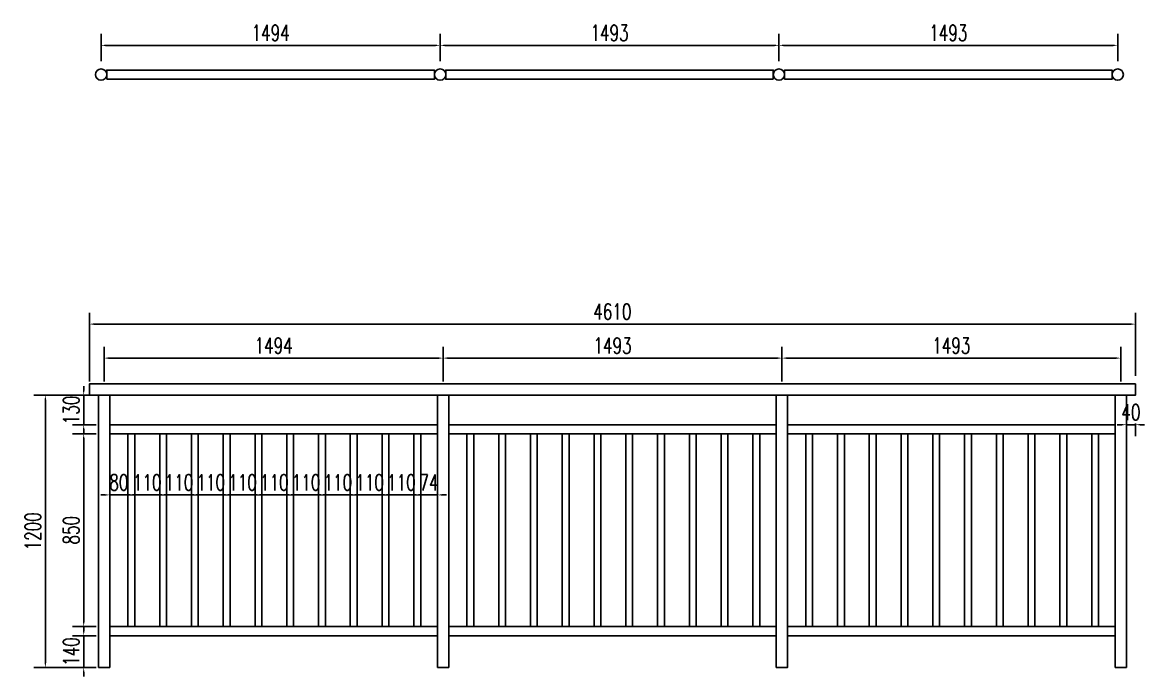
# Model space of a CAD drawing. Header units: millimetres. Extents: x -2430464 to 225692, y -180 to 1805330.
# Drawn here: x -1508274 to -1503329, y 614813 to 617696 of the extents above; entities that cross this region are included whole.
import ezdxf

# ---------------------------------------------------------------- set-up
doc = ezdxf.new("R2010")
doc.units = ezdxf.units.MM
doc.header["$LTSCALE"] = 1000
doc.layers.get('0').update_dxf_attribs({"linetype": 'CONTINUOUS'})
doc.layers.get('DEFPOINTS').update_dxf_attribs({"linetype": 'CONTINUOUS'})
for name, color, linetype in [('W-PLASTIC_RAILINGS塑木栏杆', 6, 'CONTINUOUS'), ('W-WOOD_FLOOR木地板', 30, 'CONTINUOUS'), ('景-通用-文字', 7, 'CONTINUOUS')]:
    doc.layers.add(name, color=color, linetype=linetype)
doc.styles.add('STANDARD_T3', font='simplex.shx', dxfattribs={"width": 0.7, "bigfont": 'gbcbig.shx'})
doc.dimstyles.new('W&&20', dxfattribs={"dimtxt": 70, "dimasz": 20, "dimexe": 50, "dimexo": 60, "dimgap": 20, "dimtad": 1, "dimdec": 0, "dimzin": 0, "dimdsep": 46, "dimtxsty": 'STANDARD_T3', "dimcen": 0.09, "dimclrd": 1, "dimclre": 1, "dimclrt": 7, "dimazin": 2, "dimtfac": 1, "dimtdec": 0, "dimtix": 1, "dimtmove": 2, "dimatfit": 3, "dimfxl": 0, "dimtolj": 1, "dimtzin": 0, "dimarcsym": 0})

# ---------------------------------------------------------------- blocks, each defined once
blk = doc.blocks.new('*D2569')
at = {"layer": 'DEFPOINTS', "color": 0, "transparency": 16777216}
for p in [(-1507978.7, 616052.8), (-1508172.7, 614852.8), (-1507938.7, 614852.8)]:
    blk.add_point(p, dxfattribs=at)
at = {"layer": 'W-WOOD_FLOOR木地板', "color": 1, "lineweight": -2, "transparency": 16777216}
for p, q in [((-1508038.7, 616052.8), (-1508222.7, 616052.8)), ((-1508172.7, 616032.8), (-1508172.7, 614872.8)), ((-1507998.7, 614852.8), (-1508222.7, 614852.8))]:
    blk.add_line(p, q, dxfattribs=at)
at = {"layer": 'W-WOOD_FLOOR木地板', "color": 1, "transparency": 16777216}
for points in [[(-1508176, 616032.8), (-1508169.3, 616032.8), (-1508172.7, 616052.8)], [(-1508176, 614872.8), (-1508169.3, 614872.8), (-1508172.7, 614852.8)]]:
    blk.add_solid(points, dxfattribs=at)
at = {"layer": 'W-WOOD_FLOOR木地板', "color": 7, "transparency": 16777216, "insert": (-1508227.7, 615452.8), "char_height": 70, "attachment_point": 5, "rotation": 90, "style": 'STANDARD_T3'}
blk.add_mtext('\\A1;1200', dxfattribs=at)
blk = doc.blocks.new('*D2555')
at = {"layer": 'DEFPOINTS', "color": 0, "transparency": 16777216}
for p in [(-1507888.7, 615882.8), (-1508003.7, 615032.8), (-1507888.7, 615032.8)]:
    blk.add_point(p, dxfattribs=at)
at = {"layer": 'W-WOOD_FLOOR木地板', "color": 1, "lineweight": -2, "transparency": 16777216}
for p, q in [((-1507948.7, 615882.8), (-1508053.7, 615882.8)), ((-1508003.7, 615862.8), (-1508003.7, 615052.8)), ((-1507948.7, 615032.8), (-1508053.7, 615032.8))]:
    blk.add_line(p, q, dxfattribs=at)
at = {"layer": 'W-WOOD_FLOOR木地板', "color": 1, "transparency": 16777216}
for points in [[(-1508007, 615862.8), (-1508000.3, 615862.8), (-1508003.7, 615882.8)], [(-1508007, 615052.8), (-1508000.3, 615052.8), (-1508003.7, 615032.8)]]:
    blk.add_solid(points, dxfattribs=at)
at = {"layer": 'W-WOOD_FLOOR木地板', "color": 7, "transparency": 16777216, "insert": (-1508058.7, 615457.8), "char_height": 70, "attachment_point": 5, "rotation": 90, "style": 'STANDARD_T3'}
blk.add_mtext('\\A1;850', dxfattribs=at)
blk = doc.blocks.new('*D2556')
at = {"layer": 'DEFPOINTS', "color": 0, "transparency": 16777216}
for p in [(-1508003.7, 616052.8), (-1507888.7, 616052.8), (-1507888.7, 615922.8)]:
    blk.add_point(p, dxfattribs=at)
at = {"layer": 'W-WOOD_FLOOR木地板', "color": 1, "lineweight": -2, "transparency": 16777216}
for p, q in [((-1508003.7, 616072.8), (-1508003.7, 616092.8)), ((-1507948.7, 616052.8), (-1508053.7, 616052.8)), ((-1508003.7, 615922.8), (-1508003.7, 616052.8)), ((-1507948.7, 615922.8), (-1508053.7, 615922.8)), ((-1508003.7, 615902.8), (-1508003.7, 615882.8))]:
    blk.add_line(p, q, dxfattribs=at)
at = {"layer": 'W-WOOD_FLOOR木地板', "color": 1, "transparency": 16777216}
for points in [[(-1508007, 616072.8), (-1508000.3, 616072.8), (-1508003.7, 616052.8)], [(-1508007, 615902.8), (-1508000.3, 615902.8), (-1508003.7, 615922.8)]]:
    blk.add_solid(points, dxfattribs=at)
at = {"layer": 'W-WOOD_FLOOR木地板', "color": 7, "transparency": 16777216, "insert": (-1508058.7, 615987.8), "char_height": 70, "attachment_point": 5, "rotation": 90, "style": 'STANDARD_T3'}
blk.add_mtext('\\A1;130', dxfattribs=at)
blk = doc.blocks.new('*D2570')
at = {"layer": 'DEFPOINTS', "color": 0, "transparency": 16777216}
for p in [(-1507888.7, 614992.8), (-1508003.6, 614852.8), (-1507888.7, 614852.8)]:
    blk.add_point(p, dxfattribs=at)
at = {"layer": 'W-WOOD_FLOOR木地板', "color": 1, "lineweight": -2, "transparency": 16777216}
for p, q in [((-1508003.6, 615012.8), (-1508003.6, 615032.8)), ((-1507948.7, 614992.8), (-1508053.6, 614992.8)), ((-1508003.6, 614992.8), (-1508003.6, 614852.8)), ((-1507948.7, 614852.8), (-1508053.6, 614852.8)), ((-1508003.6, 614832.8), (-1508003.6, 614812.8))]:
    blk.add_line(p, q, dxfattribs=at)
at = {"layer": 'W-WOOD_FLOOR木地板', "color": 1, "transparency": 16777216}
for points in [[(-1508006.9, 615012.8), (-1508000.3, 615012.8), (-1508003.6, 614992.8)], [(-1508006.9, 614832.8), (-1508000.3, 614832.8), (-1508003.6, 614852.8)]]:
    blk.add_solid(points, dxfattribs=at)
at = {"layer": 'W-WOOD_FLOOR木地板', "color": 7, "transparency": 16777216, "insert": (-1508058.6, 614922.8), "char_height": 70, "attachment_point": 5, "rotation": 90, "style": 'STANDARD_T3'}
blk.add_mtext('\\A1;140', dxfattribs=at)
blk = doc.blocks.new('*D2571')
at = {"layer": 'DEFPOINTS', "color": 0, "transparency": 16777216}
for p in [(-1506419.7, 616216.3), (-1507913.7, 616052.8), (-1506419.7, 616052.8)]:
    blk.add_point(p, dxfattribs=at)
at = {"layer": 'W-WOOD_FLOOR木地板', "color": 1, "lineweight": -2, "transparency": 16777216}
for p, q in [((-1507913.7, 616112.8), (-1507913.7, 616266.3)), ((-1506419.7, 616112.8), (-1506419.7, 616266.3)), ((-1507893.7, 616216.3), (-1506439.7, 616216.3))]:
    blk.add_line(p, q, dxfattribs=at)
at = {"layer": 'W-WOOD_FLOOR木地板', "color": 1, "transparency": 16777216}
for points in [[(-1507893.7, 616219.6), (-1507893.7, 616212.9), (-1507913.7, 616216.3)], [(-1506439.7, 616219.6), (-1506439.7, 616212.9), (-1506419.7, 616216.3)]]:
    blk.add_solid(points, dxfattribs=at)
at = {"layer": 'W-WOOD_FLOOR木地板', "color": 7, "transparency": 16777216, "insert": (-1507166.7, 616271.3), "char_height": 70, "attachment_point": 5, "style": 'STANDARD_T3'}
blk.add_mtext('\\A1;1494', dxfattribs=at)
blk = doc.blocks.new('*D2572')
at = {"layer": 'DEFPOINTS', "color": 0, "transparency": 16777216}
for p in [(-1504926.7, 616216.3), (-1506419.7, 616052.8), (-1504926.7, 616052.8)]:
    blk.add_point(p, dxfattribs=at)
at = {"layer": 'W-WOOD_FLOOR木地板', "color": 1, "lineweight": -2, "transparency": 16777216}
for p, q in [((-1506419.7, 616112.8), (-1506419.7, 616266.3)), ((-1504926.7, 616112.8), (-1504926.7, 616266.3)), ((-1506399.7, 616216.3), (-1504946.7, 616216.3))]:
    blk.add_line(p, q, dxfattribs=at)
at = {"layer": 'W-WOOD_FLOOR木地板', "color": 1, "transparency": 16777216}
for points in [[(-1506399.7, 616219.6), (-1506399.7, 616212.9), (-1506419.7, 616216.3)], [(-1504946.7, 616219.6), (-1504946.7, 616212.9), (-1504926.7, 616216.3)]]:
    blk.add_solid(points, dxfattribs=at)
at = {"layer": 'W-WOOD_FLOOR木地板', "color": 7, "transparency": 16777216, "insert": (-1505673.2, 616271.3), "char_height": 70, "attachment_point": 5, "style": 'STANDARD_T3'}
blk.add_mtext('\\A1;1493', dxfattribs=at)
blk = doc.blocks.new('*D2573')
at = {"layer": 'DEFPOINTS', "color": 0, "transparency": 16777216}
for p in [(-1503433.7, 616216.3), (-1504926.7, 616052.8), (-1503433.7, 616052.8)]:
    blk.add_point(p, dxfattribs=at)
at = {"layer": 'W-WOOD_FLOOR木地板', "color": 1, "lineweight": -2, "transparency": 16777216}
for p, q in [((-1504926.7, 616112.8), (-1504926.7, 616266.3)), ((-1503433.7, 616112.8), (-1503433.7, 616266.3)), ((-1504906.7, 616216.3), (-1503453.7, 616216.3))]:
    blk.add_line(p, q, dxfattribs=at)
at = {"layer": 'W-WOOD_FLOOR木地板', "color": 1, "transparency": 16777216}
for points in [[(-1504906.7, 616219.6), (-1504906.7, 616212.9), (-1504926.7, 616216.3)], [(-1503453.7, 616219.6), (-1503453.7, 616212.9), (-1503433.7, 616216.3)]]:
    blk.add_solid(points, dxfattribs=at)
at = {"layer": 'W-WOOD_FLOOR木地板', "color": 7, "transparency": 16777216, "insert": (-1504180.2, 616271.3), "char_height": 70, "attachment_point": 5, "style": 'STANDARD_T3'}
blk.add_mtext('\\A1;1493', dxfattribs=at)
blk = doc.blocks.new('*U2553')
at = {"layer": 'W-PLASTIC_RAILINGS塑木栏杆'}
blk.add_lwpolyline([(-15, -420), (15, -420), (15, 430), (-15, 430)], close=True, dxfattribs=at)
blk = doc.blocks.new('*U2554')
at = {"layer": 'W-PLASTIC_RAILINGS塑木栏杆', "color": 0, "linetype": 'ByBlock', "lineweight": -2, "transparency": 16777216}
for p in [(0, 0), (140, 0), (280, 0), (420, 0), (560, 0), (700, 0), (840, 0), (980, 0), (1120, 0), (1260, 0)]:
    blk.add_blockref('*U2553', p, dxfattribs=at)
blk = doc.blocks.new('*D2557')
at = {"layer": 'DEFPOINTS', "color": 0, "transparency": 16777216}
for p in [(-1507888.7, 615690.3), (-1507808.7, 615690.3), (-1507808.7, 615613.3)]:
    blk.add_point(p, dxfattribs=at)
at = {"layer": 'W-WOOD_FLOOR木地板', "color": 1, "lineweight": -2, "transparency": 16777216}
for p, q in [((-1507908.7, 615613.3), (-1507928.7, 615613.3)), ((-1507888.7, 615630.3), (-1507888.7, 615563.3)), ((-1507888.7, 615613.3), (-1507808.7, 615613.3)), ((-1507808.7, 615630.3), (-1507808.7, 615563.3)), ((-1507788.7, 615613.3), (-1507768.7, 615613.3))]:
    blk.add_line(p, q, dxfattribs=at)
at = {"layer": 'W-WOOD_FLOOR木地板', "color": 1, "transparency": 16777216}
for points in [[(-1507908.7, 615616.6), (-1507908.7, 615609.9), (-1507888.7, 615613.3)], [(-1507788.7, 615616.6), (-1507788.7, 615609.9), (-1507808.7, 615613.3)]]:
    blk.add_solid(points, dxfattribs=at)
at = {"layer": 'W-WOOD_FLOOR木地板', "color": 7, "transparency": 16777216, "insert": (-1507848.7, 615668.3), "char_height": 70, "attachment_point": 5, "style": 'STANDARD_T3'}
blk.add_mtext('\\A1;80', dxfattribs=at)
blk = doc.blocks.new('*D2558')
at = {"layer": 'DEFPOINTS', "color": 0, "transparency": 16777216}
for p in [(-1506938.7, 615737.2), (-1506828.7, 615737.2), (-1506828.7, 615613.3)]:
    blk.add_point(p, dxfattribs=at)
at = {"layer": '景-通用-文字', "color": 1, "lineweight": -2, "transparency": 16777216}
for p, q in [((-1506958.7, 615613.3), (-1506978.7, 615613.3)), ((-1506938.7, 615618.3), (-1506938.7, 615563.3)), ((-1506938.7, 615613.3), (-1506828.7, 615613.3)), ((-1506828.7, 615618.3), (-1506828.7, 615563.3)), ((-1506808.7, 615613.3), (-1506788.7, 615613.3))]:
    blk.add_line(p, q, dxfattribs=at)
at = {"layer": '景-通用-文字', "color": 1, "transparency": 16777216}
for points in [[(-1506958.7, 615616.6), (-1506958.7, 615609.9), (-1506938.7, 615613.3)], [(-1506808.7, 615616.6), (-1506808.7, 615609.9), (-1506828.7, 615613.3)]]:
    blk.add_solid(points, dxfattribs=at)
at = {"layer": '景-通用-文字', "color": 7, "transparency": 16777216, "insert": (-1506883.7, 615668.3), "char_height": 70, "attachment_point": 5, "style": 'STANDARD_T3'}
blk.add_mtext('\\A1;110', dxfattribs=at)
blk = doc.blocks.new('*D2559')
at = {"layer": 'DEFPOINTS', "color": 0, "transparency": 16777216}
for p in [(-1506658.7, 615737.2), (-1506548.7, 615737.2), (-1506548.7, 615613.3)]:
    blk.add_point(p, dxfattribs=at)
at = {"layer": '景-通用-文字', "color": 1, "lineweight": -2, "transparency": 16777216}
for p, q in [((-1506678.7, 615613.3), (-1506698.7, 615613.3)), ((-1506658.7, 615618.3), (-1506658.7, 615563.3)), ((-1506658.7, 615613.3), (-1506548.7, 615613.3)), ((-1506548.7, 615618.3), (-1506548.7, 615563.3)), ((-1506528.7, 615613.3), (-1506508.7, 615613.3))]:
    blk.add_line(p, q, dxfattribs=at)
at = {"layer": '景-通用-文字', "color": 1, "transparency": 16777216}
for points in [[(-1506678.7, 615616.6), (-1506678.7, 615609.9), (-1506658.7, 615613.3)], [(-1506528.7, 615616.6), (-1506528.7, 615609.9), (-1506548.7, 615613.3)]]:
    blk.add_solid(points, dxfattribs=at)
at = {"layer": '景-通用-文字', "color": 7, "transparency": 16777216, "insert": (-1506603.7, 615668.3), "char_height": 70, "attachment_point": 5, "style": 'STANDARD_T3'}
blk.add_mtext('\\A1;110', dxfattribs=at)
blk = doc.blocks.new('*D2560')
at = {"layer": 'DEFPOINTS', "color": 0, "transparency": 16777216}
for p in [(-1506518.7, 615737.2), (-1506444.7, 615737.2), (-1506444.7, 615613.3)]:
    blk.add_point(p, dxfattribs=at)
at = {"layer": '景-通用-文字', "color": 1, "lineweight": -2, "transparency": 16777216}
for p, q in [((-1506538.7, 615613.3), (-1506558.7, 615613.3)), ((-1506518.7, 615618.3), (-1506518.7, 615563.3)), ((-1506518.7, 615613.3), (-1506444.7, 615613.3)), ((-1506444.7, 615618.3), (-1506444.7, 615563.3)), ((-1506424.7, 615613.3), (-1506404.7, 615613.3))]:
    blk.add_line(p, q, dxfattribs=at)
at = {"layer": '景-通用-文字', "color": 1, "transparency": 16777216}
for points in [[(-1506538.7, 615616.6), (-1506538.7, 615609.9), (-1506518.7, 615613.3)], [(-1506424.7, 615616.6), (-1506424.7, 615609.9), (-1506444.7, 615613.3)]]:
    blk.add_solid(points, dxfattribs=at)
at = {"layer": '景-通用-文字', "color": 7, "transparency": 16777216, "insert": (-1506481.7, 615668.3), "char_height": 70, "attachment_point": 5, "style": 'STANDARD_T3'}
blk.add_mtext('\\A1;74', dxfattribs=at)
blk = doc.blocks.new('*D2561')
at = {"layer": 'DEFPOINTS', "color": 0, "transparency": 16777216}
for p in [(-1506798.7, 615737.2), (-1506688.7, 615737.2), (-1506688.7, 615613.3)]:
    blk.add_point(p, dxfattribs=at)
at = {"layer": '景-通用-文字', "color": 1, "lineweight": -2, "transparency": 16777216}
for p, q in [((-1506818.7, 615613.3), (-1506838.7, 615613.3)), ((-1506798.7, 615618.3), (-1506798.7, 615563.3)), ((-1506798.7, 615613.3), (-1506688.7, 615613.3)), ((-1506688.7, 615618.3), (-1506688.7, 615563.3)), ((-1506668.7, 615613.3), (-1506648.7, 615613.3))]:
    blk.add_line(p, q, dxfattribs=at)
at = {"layer": '景-通用-文字', "color": 1, "transparency": 16777216}
for points in [[(-1506818.7, 615616.6), (-1506818.7, 615609.9), (-1506798.7, 615613.3)], [(-1506668.7, 615616.6), (-1506668.7, 615609.9), (-1506688.7, 615613.3)]]:
    blk.add_solid(points, dxfattribs=at)
at = {"layer": '景-通用-文字', "color": 7, "transparency": 16777216, "insert": (-1506743.7, 615668.3), "char_height": 70, "attachment_point": 5, "style": 'STANDARD_T3'}
blk.add_mtext('\\A1;110', dxfattribs=at)
blk = doc.blocks.new('*D2562')
at = {"layer": 'DEFPOINTS', "color": 0, "transparency": 16777216}
for p in [(-1507078.7, 615737.2), (-1506968.7, 615737.2), (-1506968.7, 615613.3)]:
    blk.add_point(p, dxfattribs=at)
at = {"layer": '景-通用-文字', "color": 1, "lineweight": -2, "transparency": 16777216}
for p, q in [((-1507098.7, 615613.3), (-1507118.7, 615613.3)), ((-1507078.7, 615618.3), (-1507078.7, 615563.3)), ((-1507078.7, 615613.3), (-1506968.7, 615613.3)), ((-1506968.7, 615618.3), (-1506968.7, 615563.3)), ((-1506948.7, 615613.3), (-1506928.7, 615613.3))]:
    blk.add_line(p, q, dxfattribs=at)
at = {"layer": '景-通用-文字', "color": 1, "transparency": 16777216}
for points in [[(-1507098.7, 615616.6), (-1507098.7, 615609.9), (-1507078.7, 615613.3)], [(-1506948.7, 615616.6), (-1506948.7, 615609.9), (-1506968.7, 615613.3)]]:
    blk.add_solid(points, dxfattribs=at)
at = {"layer": '景-通用-文字', "color": 7, "transparency": 16777216, "insert": (-1507023.7, 615668.3), "char_height": 70, "attachment_point": 5, "style": 'STANDARD_T3'}
blk.add_mtext('\\A1;110', dxfattribs=at)
blk = doc.blocks.new('*D2563')
at = {"layer": 'DEFPOINTS', "color": 0, "transparency": 16777216}
for p in [(-1507218.7, 615737.2), (-1507108.7, 615737.2), (-1507108.7, 615613.3)]:
    blk.add_point(p, dxfattribs=at)
at = {"layer": '景-通用-文字', "color": 1, "lineweight": -2, "transparency": 16777216}
for p, q in [((-1507238.7, 615613.3), (-1507258.7, 615613.3)), ((-1507218.7, 615618.3), (-1507218.7, 615563.3)), ((-1507218.7, 615613.3), (-1507108.7, 615613.3)), ((-1507108.7, 615618.3), (-1507108.7, 615563.3)), ((-1507088.7, 615613.3), (-1507068.7, 615613.3))]:
    blk.add_line(p, q, dxfattribs=at)
at = {"layer": '景-通用-文字', "color": 1, "transparency": 16777216}
for points in [[(-1507238.7, 615616.6), (-1507238.7, 615609.9), (-1507218.7, 615613.3)], [(-1507088.7, 615616.6), (-1507088.7, 615609.9), (-1507108.7, 615613.3)]]:
    blk.add_solid(points, dxfattribs=at)
at = {"layer": '景-通用-文字', "color": 7, "transparency": 16777216, "insert": (-1507163.7, 615668.3), "char_height": 70, "attachment_point": 5, "style": 'STANDARD_T3'}
blk.add_mtext('\\A1;110', dxfattribs=at)
blk = doc.blocks.new('*D2564')
at = {"layer": 'DEFPOINTS', "color": 0, "transparency": 16777216}
for p in [(-1507358.7, 615737.2), (-1507248.7, 615737.2), (-1507248.7, 615613.3)]:
    blk.add_point(p, dxfattribs=at)
at = {"layer": '景-通用-文字', "color": 1, "lineweight": -2, "transparency": 16777216}
for p, q in [((-1507378.7, 615613.3), (-1507398.7, 615613.3)), ((-1507358.7, 615618.3), (-1507358.7, 615563.3)), ((-1507358.7, 615613.3), (-1507248.7, 615613.3)), ((-1507248.7, 615618.3), (-1507248.7, 615563.3)), ((-1507228.7, 615613.3), (-1507208.7, 615613.3))]:
    blk.add_line(p, q, dxfattribs=at)
at = {"layer": '景-通用-文字', "color": 1, "transparency": 16777216}
for points in [[(-1507378.7, 615616.6), (-1507378.7, 615609.9), (-1507358.7, 615613.3)], [(-1507228.7, 615616.6), (-1507228.7, 615609.9), (-1507248.7, 615613.3)]]:
    blk.add_solid(points, dxfattribs=at)
at = {"layer": '景-通用-文字', "color": 7, "transparency": 16777216, "insert": (-1507303.7, 615668.3), "char_height": 70, "attachment_point": 5, "style": 'STANDARD_T3'}
blk.add_mtext('\\A1;110', dxfattribs=at)
blk = doc.blocks.new('*D2565')
at = {"layer": 'DEFPOINTS', "color": 0, "transparency": 16777216}
for p in [(-1507498.7, 615737.2), (-1507388.7, 615737.2), (-1507388.7, 615613.3)]:
    blk.add_point(p, dxfattribs=at)
at = {"layer": '景-通用-文字', "color": 1, "lineweight": -2, "transparency": 16777216}
for p, q in [((-1507518.7, 615613.3), (-1507538.7, 615613.3)), ((-1507498.7, 615618.3), (-1507498.7, 615563.3)), ((-1507498.7, 615613.3), (-1507388.7, 615613.3)), ((-1507388.7, 615618.3), (-1507388.7, 615563.3)), ((-1507368.7, 615613.3), (-1507348.7, 615613.3))]:
    blk.add_line(p, q, dxfattribs=at)
at = {"layer": '景-通用-文字', "color": 1, "transparency": 16777216}
for points in [[(-1507518.7, 615616.6), (-1507518.7, 615609.9), (-1507498.7, 615613.3)], [(-1507368.7, 615616.6), (-1507368.7, 615609.9), (-1507388.7, 615613.3)]]:
    blk.add_solid(points, dxfattribs=at)
at = {"layer": '景-通用-文字', "color": 7, "transparency": 16777216, "insert": (-1507443.7, 615668.3), "char_height": 70, "attachment_point": 5, "style": 'STANDARD_T3'}
blk.add_mtext('\\A1;110', dxfattribs=at)
blk = doc.blocks.new('*D2566')
at = {"layer": 'DEFPOINTS', "color": 0, "transparency": 16777216}
for p in [(-1507638.7, 615737.2), (-1507528.7, 615737.2), (-1507528.7, 615613.3)]:
    blk.add_point(p, dxfattribs=at)
at = {"layer": '景-通用-文字', "color": 1, "lineweight": -2, "transparency": 16777216}
for p, q in [((-1507658.7, 615613.3), (-1507678.7, 615613.3)), ((-1507638.7, 615618.3), (-1507638.7, 615563.3)), ((-1507638.7, 615613.3), (-1507528.7, 615613.3)), ((-1507528.7, 615618.3), (-1507528.7, 615563.3)), ((-1507508.7, 615613.3), (-1507488.7, 615613.3))]:
    blk.add_line(p, q, dxfattribs=at)
at = {"layer": '景-通用-文字', "color": 1, "transparency": 16777216}
for points in [[(-1507658.7, 615616.6), (-1507658.7, 615609.9), (-1507638.7, 615613.3)], [(-1507508.7, 615616.6), (-1507508.7, 615609.9), (-1507528.7, 615613.3)]]:
    blk.add_solid(points, dxfattribs=at)
at = {"layer": '景-通用-文字', "color": 7, "transparency": 16777216, "insert": (-1507583.7, 615668.3), "char_height": 70, "attachment_point": 5, "style": 'STANDARD_T3'}
blk.add_mtext('\\A1;110', dxfattribs=at)
blk = doc.blocks.new('*D2567')
at = {"layer": 'DEFPOINTS', "color": 0, "transparency": 16777216}
for p in [(-1507778.7, 615737.2), (-1507668.7, 615737.2), (-1507668.7, 615613.3)]:
    blk.add_point(p, dxfattribs=at)
at = {"layer": '景-通用-文字', "color": 1, "lineweight": -2, "transparency": 16777216}
for p, q in [((-1507798.7, 615613.3), (-1507818.7, 615613.3)), ((-1507778.7, 615618.3), (-1507778.7, 615563.3)), ((-1507778.7, 615613.3), (-1507668.7, 615613.3)), ((-1507668.7, 615618.3), (-1507668.7, 615563.3)), ((-1507648.7, 615613.3), (-1507628.7, 615613.3))]:
    blk.add_line(p, q, dxfattribs=at)
at = {"layer": '景-通用-文字', "color": 1, "transparency": 16777216}
for points in [[(-1507798.7, 615616.6), (-1507798.7, 615609.9), (-1507778.7, 615613.3)], [(-1507648.7, 615616.6), (-1507648.7, 615609.9), (-1507668.7, 615613.3)]]:
    blk.add_solid(points, dxfattribs=at)
at = {"layer": '景-通用-文字', "color": 7, "transparency": 16777216, "insert": (-1507723.7, 615668.3), "char_height": 70, "attachment_point": 5, "style": 'STANDARD_T3'}
blk.add_mtext('\\A1;110', dxfattribs=at)
blk = doc.blocks.new('*U2549')
at = {"layer": 'W-PLASTIC_RAILINGS塑木栏杆'}
blk.add_lwpolyline([(-15, -420), (15, -420), (15, 430), (-15, 430)], close=True, dxfattribs=at)
blk = doc.blocks.new('*U2550')
at = {"layer": 'W-PLASTIC_RAILINGS塑木栏杆', "color": 0, "linetype": 'ByBlock', "lineweight": -2, "transparency": 16777216}
for p in [(0, 0), (140, 0), (280, 0), (420, 0), (560, 0), (700, 0), (840, 0), (980, 0), (1120, 0), (1260, 0)]:
    blk.add_blockref('*U2549', p, dxfattribs=at)
blk = doc.blocks.new('*U2551')
at = {"layer": 'W-PLASTIC_RAILINGS塑木栏杆'}
blk.add_lwpolyline([(-15, -420), (15, -420), (15, 430), (-15, 430)], close=True, dxfattribs=at)
blk = doc.blocks.new('*U2552')
at = {"layer": 'W-PLASTIC_RAILINGS塑木栏杆', "color": 0, "linetype": 'ByBlock', "lineweight": -2, "transparency": 16777216}
for p in [(0, 0), (140, 0), (280, 0), (420, 0), (560, 0), (700, 0), (840, 0), (980, 0), (1120, 0), (1260, 0)]:
    blk.add_blockref('*U2551', p, dxfattribs=at)
blk = doc.blocks.new('*D2568')
at = {"layer": 'DEFPOINTS', "color": 0, "transparency": 16777216}
for p in [(-1503368.7, 616366.1), (-1507978.7, 616052.8), (-1503368.7, 616077.8)]:
    blk.add_point(p, dxfattribs=at)
at = {"layer": 'W-WOOD_FLOOR木地板', "color": 1, "lineweight": -2, "transparency": 16777216}
for p, q in [((-1507978.7, 616112.8), (-1507978.7, 616416.1)), ((-1503368.7, 616137.8), (-1503368.7, 616416.1)), ((-1507958.7, 616366.1), (-1503388.7, 616366.1))]:
    blk.add_line(p, q, dxfattribs=at)
at = {"layer": 'W-WOOD_FLOOR木地板', "color": 1, "transparency": 16777216}
for points in [[(-1507958.7, 616369.4), (-1507958.7, 616362.7), (-1507978.7, 616366.1)], [(-1503388.7, 616369.4), (-1503388.7, 616362.7), (-1503368.7, 616366.1)]]:
    blk.add_solid(points, dxfattribs=at)
at = {"layer": 'W-WOOD_FLOOR木地板', "color": 7, "transparency": 16777216, "insert": (-1505673.7, 616421.1), "char_height": 70, "attachment_point": 5, "style": 'STANDARD_T3'}
blk.add_mtext('\\A1;4610', dxfattribs=at)
blk = doc.blocks.new('*D2574')
at = {"color": 1, "lineweight": -2, "transparency": 16777216}
for p, q in [((-1503428.7, 615922.8), (-1503448.7, 615922.8)), ((-1503408.7, 615927.8), (-1503408.7, 615872.8)), ((-1503408.7, 615922.8), (-1503368.7, 615922.8)), ((-1503368.7, 615927.8), (-1503368.7, 615872.8)), ((-1503348.7, 615922.8), (-1503328.7, 615922.8))]:
    blk.add_line(p, q, dxfattribs=at)
at = {"color": 1, "transparency": 16777216}
for points in [[(-1503428.7, 615926.1), (-1503428.7, 615919.4), (-1503408.7, 615922.8)], [(-1503348.7, 615926.1), (-1503348.7, 615919.4), (-1503368.7, 615922.8)]]:
    blk.add_solid(points, dxfattribs=at)
at = {"layer": 'DEFPOINTS', "color": 0, "transparency": 16777216}
for p in [(-1503408.7, 616052.8), (-1503368.7, 616052.8), (-1503368.7, 615922.8)]:
    blk.add_point(p, dxfattribs=at)
at = {"color": 7, "transparency": 16777216, "insert": (-1503388.7, 615977.8), "char_height": 70, "attachment_point": 5, "style": 'STANDARD_T3'}
blk.add_mtext('\\A1;40', dxfattribs=at)
blk = doc.blocks.new('*D2575')
at = {"color": 1, "lineweight": -2, "transparency": 16777216}
for p, q in [((-1507926.9, 617525.6), (-1507926.9, 617644.8)), ((-1506432.9, 617525.6), (-1506432.9, 617644.8)), ((-1507906.9, 617594.8), (-1506452.9, 617594.8))]:
    blk.add_line(p, q, dxfattribs=at)
at = {"color": 1, "transparency": 16777216}
for points in [[(-1507906.9, 617598.1), (-1507906.9, 617591.5), (-1507926.9, 617594.8)], [(-1506452.9, 617598.1), (-1506452.9, 617591.5), (-1506432.9, 617594.8)]]:
    blk.add_solid(points, dxfattribs=at)
at = {"layer": 'DEFPOINTS', "color": 0, "transparency": 16777216}
for p in [(-1506432.9, 617594.8), (-1507926.9, 617465.6), (-1506432.9, 617465.6)]:
    blk.add_point(p, dxfattribs=at)
at = {"color": 7, "transparency": 16777216, "insert": (-1507179.9, 617649.8), "char_height": 70, "attachment_point": 5, "style": 'STANDARD_T3'}
blk.add_mtext('\\A1;1494', dxfattribs=at)
blk = doc.blocks.new('*D2576')
at = {"color": 1, "lineweight": -2, "transparency": 16777216}
for p, q in [((-1506432.9, 617525.6), (-1506432.9, 617644.8)), ((-1504939.9, 617525.6), (-1504939.9, 617644.8)), ((-1506412.9, 617594.8), (-1504959.9, 617594.8))]:
    blk.add_line(p, q, dxfattribs=at)
at = {"color": 1, "transparency": 16777216}
for points in [[(-1506412.9, 617598.1), (-1506412.9, 617591.5), (-1506432.9, 617594.8)], [(-1504959.9, 617598.1), (-1504959.9, 617591.5), (-1504939.9, 617594.8)]]:
    blk.add_solid(points, dxfattribs=at)
at = {"layer": 'DEFPOINTS', "color": 0, "transparency": 16777216}
for p in [(-1504939.9, 617594.8), (-1506432.9, 617465.6), (-1504939.9, 617465.6)]:
    blk.add_point(p, dxfattribs=at)
at = {"color": 7, "transparency": 16777216, "insert": (-1505686.4, 617649.8), "char_height": 70, "attachment_point": 5, "style": 'STANDARD_T3'}
blk.add_mtext('\\A1;1493', dxfattribs=at)
blk = doc.blocks.new('*D2577')
at = {"color": 1, "lineweight": -2, "transparency": 16777216}
for p, q in [((-1504939.9, 617525.6), (-1504939.9, 617644.8)), ((-1503446.9, 617525.6), (-1503446.9, 617644.8)), ((-1504919.9, 617594.8), (-1503466.9, 617594.8))]:
    blk.add_line(p, q, dxfattribs=at)
at = {"color": 1, "transparency": 16777216}
for points in [[(-1504919.9, 617598.1), (-1504919.9, 617591.5), (-1504939.9, 617594.8)], [(-1503466.9, 617598.1), (-1503466.9, 617591.5), (-1503446.9, 617594.8)]]:
    blk.add_solid(points, dxfattribs=at)
at = {"layer": 'DEFPOINTS', "color": 0, "transparency": 16777216}
for p in [(-1503446.9, 617594.8), (-1504939.9, 617465.6), (-1503446.9, 617465.6)]:
    blk.add_point(p, dxfattribs=at)
at = {"color": 7, "transparency": 16777216, "insert": (-1504193.4, 617649.8), "char_height": 70, "attachment_point": 5, "style": 'STANDARD_T3'}
blk.add_mtext('\\A1;1493', dxfattribs=at)

msp = doc.modelspace()

# ---------------------------------------------------------------- linework, layer by layer
at = {"layer": 'W-PLASTIC_RAILINGS塑木栏杆'}
for points in [[(-1507901.91, 617445.6), (-1506457.91, 617445.6), (-1506457.91, 617485.6), (-1507901.91, 617485.6)], [(-1504964.91, 617445.6), (-1506407.91, 617445.6), (-1506407.91, 617485.6), (-1504964.91, 617485.6)], [(-1504914.91, 617445.6), (-1503471.91, 617445.6), (-1503471.91, 617485.6), (-1504914.91, 617485.6)], [(-1507978.67, 616052.76), (-1503368.67, 616052.76), (-1503368.67, 616102.76), (-1507978.67, 616102.76)], [(-1507938.67, 614852.76), (-1507888.67, 614852.76), (-1507888.67, 616052.76), (-1507938.67, 616052.76)], [(-1506444.67, 614852.76), (-1506394.67, 614852.76), (-1506394.67, 616052.76), (-1506444.67, 616052.76)], [(-1504951.67, 614852.76), (-1504901.67, 614852.76), (-1504901.67, 616052.76), (-1504951.67, 616052.76)], [(-1503458.67, 614852.76), (-1503408.67, 614852.76), (-1503408.67, 616052.76), (-1503458.67, 616052.76)], [(-1507888.67, 615882.76), (-1506444.67, 615882.76), (-1506444.67, 615922.76), (-1507888.67, 615922.76)], [(-1504951.67, 615882.76), (-1506394.67, 615882.76), (-1506394.67, 615922.76), (-1504951.67, 615922.76)], [(-1503458.67, 615882.76), (-1504901.67, 615882.76), (-1504901.67, 615922.76), (-1503458.67, 615922.76)], [(-1507888.67, 615032.76), (-1506444.67, 615032.76), (-1506444.67, 614992.76), (-1507888.67, 614992.76)], [(-1504951.67, 615032.76), (-1506394.67, 615032.76), (-1506394.67, 614992.76), (-1504951.67, 614992.76)], [(-1503458.67, 615032.76), (-1504901.67, 615032.76), (-1504901.67, 614992.76), (-1503458.67, 614992.76)]]:
    msp.add_lwpolyline(points, close=True, dxfattribs=at)
for centre in [(-1507926.91, 617465.6), (-1506432.91, 617465.6), (-1504939.91, 617465.6), (-1503446.91, 617465.6)]:
    msp.add_circle(centre, 25, dxfattribs=at)

# ---------------------------------------------------------------- block references
for name, p in [('*U2554', (-1507793.67, 615452.76)), ('*U2550', (-1506299.67, 615452.76)), ('*U2552', (-1504806.67, 615452.76))]:
    msp.add_blockref(name, p, dxfattribs=at)

# ---------------------------------------------------------------- dimensions: what is measured, and where the dimension line sits
for base, p1, p2, picture, middle in [((-1506432.91, 617594.78), (-1507926.91, 617465.6), (-1506432.91, 617465.6), '*D2575', (-1507179.91, 617649.78)), ((-1504939.91, 617594.78), (-1506432.91, 617465.6), (-1504939.91, 617465.6), '*D2576', (-1505686.41, 617649.78)), ((-1503446.91, 617594.78), (-1504939.91, 617465.6), (-1503446.91, 617465.6), '*D2577', (-1504193.41, 617649.78))]:
    dim = msp.add_linear_dim(base=base, p1=p1, p2=p2, dimstyle='W&&20')
    dim.commit()
    dim.dimension.update_dxf_attribs({"geometry": picture, "text_midpoint": middle})
at = {"color": 1}
dim = msp.add_linear_dim(base=(-1503368.67, 615922.76), p1=(-1503408.67, 616052.76), p2=(-1503368.67, 616052.76), dimstyle='W&&20', override={"dimfxl": 5, "dimfxlon": 1, "dimarcsym": 2}, dxfattribs=at)
dim.commit()
dim.dimension.update_dxf_attribs({"geometry": '*D2574', "text_midpoint": (-1503388.67, 615977.76)})
at = {"layer": 'W-WOOD_FLOOR木地板'}
for base, p1, p2, picture, middle in [((-1503368.67, 616366.05), (-1507978.67, 616052.76), (-1503368.67, 616077.76), '*D2568', (-1505673.67, 616421.05)), ((-1506419.67, 616216.26), (-1507913.67, 616052.76), (-1506419.67, 616052.76), '*D2571', (-1507166.67, 616271.26)), ((-1504926.67, 616216.26), (-1506419.67, 616052.76), (-1504926.67, 616052.76), '*D2572', (-1505673.17, 616271.26)), ((-1503433.67, 616216.26), (-1504926.67, 616052.76), (-1503433.67, 616052.76), '*D2573', (-1504180.17, 616271.26)), ((-1507808.67, 615613.26), (-1507888.67, 615690.26), (-1507808.67, 615690.26), '*D2557', (-1507848.67, 615668.26))]:
    dim = msp.add_linear_dim(base=base, p1=p1, p2=p2, dimstyle='W&&20', dxfattribs=at)
    dim.commit()
    dim.dimension.update_dxf_attribs({"geometry": picture, "text_midpoint": middle})
for base, p1, p2, picture, middle in [((-1508003.67, 616052.76), (-1507888.67, 615922.76), (-1507888.67, 616052.76), '*D2556', (-1508058.67, 615987.76)), ((-1508172.67, 614852.76), (-1507978.67, 616052.76), (-1507938.67, 614852.76), '*D2569', (-1508227.67, 615452.76)), ((-1508003.67, 615032.76), (-1507888.67, 615882.76), (-1507888.67, 615032.76), '*D2555', (-1508058.67, 615457.76)), ((-1508003.6, 614852.76), (-1507888.67, 614992.76), (-1507888.67, 614852.76), '*D2570', (-1508058.6, 614922.76))]:
    dim = msp.add_linear_dim(base=base, p1=p1, p2=p2, angle=90, dimstyle='W&&20', dxfattribs=at)
    dim.commit()
    dim.dimension.update_dxf_attribs({"geometry": picture, "text_midpoint": middle})
at = {"layer": '景-通用-文字', "color": 3}
for base, p1, p2, picture, middle in [((-1507668.67, 615613.26), (-1507778.67, 615737.17), (-1507668.67, 615737.17), '*D2567', (-1507723.67, 615668.26)), ((-1507528.67, 615613.26), (-1507638.67, 615737.17), (-1507528.67, 615737.17), '*D2566', (-1507583.67, 615668.26)), ((-1507388.67, 615613.26), (-1507498.67, 615737.17), (-1507388.67, 615737.17), '*D2565', (-1507443.67, 615668.26)), ((-1507248.67, 615613.26), (-1507358.67, 615737.17), (-1507248.67, 615737.17), '*D2564', (-1507303.67, 615668.26)), ((-1507108.67, 615613.26), (-1507218.67, 615737.17), (-1507108.67, 615737.17), '*D2563', (-1507163.67, 615668.26)), ((-1506968.67, 615613.26), (-1507078.67, 615737.17), (-1506968.67, 615737.17), '*D2562', (-1507023.67, 615668.26)), ((-1506828.67, 615613.26), (-1506938.67, 615737.17), (-1506828.67, 615737.17), '*D2558', (-1506883.67, 615668.26)), ((-1506688.67, 615613.26), (-1506798.67, 615737.17), (-1506688.67, 615737.17), '*D2561', (-1506743.67, 615668.26)), ((-1506548.67, 615613.26), (-1506658.67, 615737.17), (-1506548.67, 615737.17), '*D2559', (-1506603.67, 615668.26)), ((-1506444.67, 615613.26), (-1506518.67, 615737.17), (-1506444.67, 615737.17), '*D2560', (-1506481.67, 615668.26))]:
    dim = msp.add_linear_dim(base=base, p1=p1, p2=p2, dimstyle='W&&20', override={"dimfxl": 5, "dimfxlon": 1, "dimarcsym": 2}, dxfattribs=at)
    dim.commit()
    dim.dimension.update_dxf_attribs({"geometry": picture, "text_midpoint": middle})

doc.saveas('drawing.dxf')
